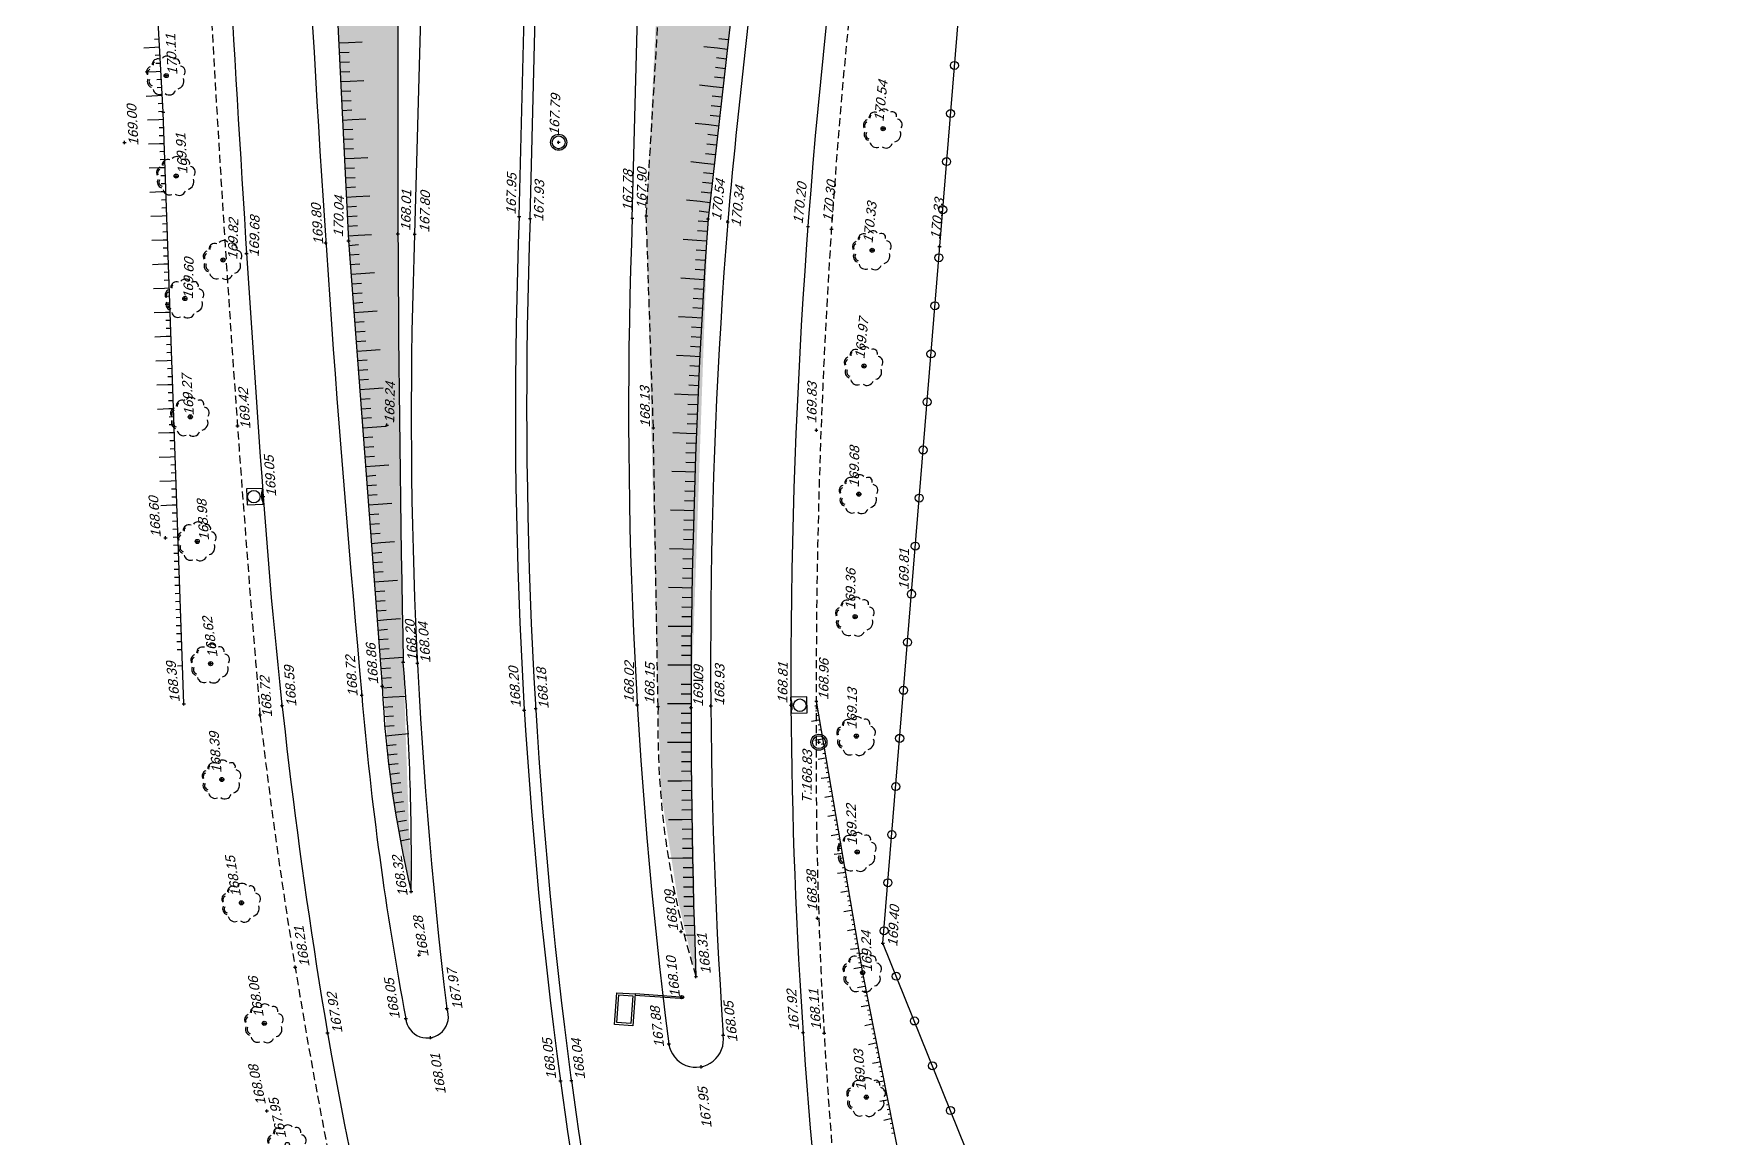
# Model space of a CAD drawing. Header units: metres. Extents: x 1633075 to 1634601, y 8175308 to 8177203.
# Drawn here: x 1634239.1 to 1634344, y 8176495.6 to 8176564.2 of the extents above; entities that cross this region are included whole.
import ezdxf

# ---------------------------------------------------------------- set-up
doc = ezdxf.new("R2010")
doc.units = ezdxf.units.M
doc.header["$LTSCALE"] = 2
doc.header["$PDMODE"] = 2
doc.header["$PDSIZE"] = 0.1
doc.linetypes.add('CACHE', pattern=[0.375, 0.25, -0.125])
doc.linetypes.add('CONTINU', pattern=[0])
for name, color, linetype in [('C15785 - ALLEE', 7, 'CACHE'), ('C15785 - ASSAINIS', 6, 'Continuous'), ('C15785 - BORDURES', 7, 'CONTINU'), ('C15785 - BTALUS', 3, 'CACHE'), ('C15785 - CLOTURES', 3, 'Continuous'), ('C15785 - DBA', 252, 'Continuous'), ('C15785 - HTALUS', 7, 'Continuous'), ('C15785 - MOBILIER', 252, 'Continuous'), ('C15785 - POINT 2D', 7, 'Continuous'), ('C15785 - Talus', 7, 'Continuous'), ('C15785 - VEGET', 3, 'Continuous'), ('C15785 - Z', 7, 'Continuous')]:
    doc.layers.add(name, color=color, linetype=linetype)
doc.styles.get("Standard").update_dxf_attribs({"font": 'arial.ttf'})
pattern_1 = [(49.50002714, (1050220.1279, 8061047.714), (2.730579709, -0.262923501), [0.28575, -3.14325]), (354.50002714, (1050220.128, 8061047.714), (-0.503614682, 2.870353498), [0.2286, -2.5146]), (99.95102714, (1050220.3554, 8061047.692), (2.226974793, 2.607416869), [0.24285, -2.67135]), (45.68422714, (1050220.1345, 8061048.476), (4.060527843, -0.666092696), [0.428625, -4.714875]), (96.13562714, (1050220.473, 8061048.4204), (3.593313698, 3.680167975), [0.364275, -4.007025]), (350.6840271, (1050220.1345, 8061048.476), (3.59331921, 3.680161356), [0.3429, -3.7719]), (20.50002714, (1050220.5139, 8061048.282), (2.260750983, -1.553769387), [0.28575, -3.14325]), (325.50002714, (1050220.5139, 8061048.282), (0.951103664, 2.754624979), [0.2286, -2.5146]), (70.95142714, (1050220.7022, 8061048.1526), (3.21184844, 1.200861798), [0.24285, -2.67135]), (37.00002714, (1050220.1279, 8061047.7139), (0.0573947724, 1.2678730242), [0, -2.48412, 0, -2.5527, 0, -2.524125]), (7.00002714, (1050220.1279, 8061047.7139), (1.0153695058, 1.4939053223), [0, -1.45542, 0, -2.42697, 0, -0.962025]), (327.00002714, (1050219.2783, 8061047.7213), (2.0330316522, -0.103675467), [0, -0.9525, 0, -2.9718, 0, -3.94335]), (317.00002714, (1050218.8973, 8061047.7247), (2.2251812224, 0.3619940787), [0, -1.23825, 0, -1.97358, 0, -2.80035])]

# ---------------------------------------------------------------- blocks, each defined once
blk = doc.blocks.new('ARBN')
blk.add_circle((0, 0), 0.0517)
for centre, radius, start, end in [((-0.088, 0.27), 0.194, 62.9289, 157.9234), ((0.159, 0.288), 0.162, 10.5515, 118.7684), ((-0.381, -0.079), 0.106, 125.5548, 253.3512), ((-0.313, 0.149), 0.141, 102.3806, 218.1519), ((0.33, 0.115), 0.163, 331.4172, 69.7614), ((-0.236, -0.237), 0.15, 182.2997, 276.8338), ((-0.027, -0.335), 0.147, 208.1993, 316.9403), ((0.007, -0.38), 0.0689, 259.4414, 333.9219), ((0.202, -0.304), 0.137, 247.1419, 348.9634), ((0.221, -0.292), 0.104, 254.316, 338.7253), ((0.342, -0.106), 0.104, 287.358, 32.9391), ((0.335, -0.105), 0.151, 294.7172, 29.5061)]:
    blk.add_arc(centre, radius, start, end)
blk = doc.blocks.new('TALH150A')
blk.add_line((0, 0.6), (0, 1.45))
blk = doc.blocks.new('TALH150B')
blk.add_line((0, 0), (0, 0.6))
blk = doc.blocks.new('TALB150A')
blk.add_line((0, -0.6), (0, -1.45))
blk = doc.blocks.new('TALB150B')
blk.add_line((0, 0), (0, -0.6))
blk = doc.blocks.new('R')
blk.add_circle((0, 0, 0), 0.25)
blk = doc.blocks.new('TALH100A')
blk.add_line((0, 0.3), (0, 1))
blk = doc.blocks.new('TALH100B')
blk.add_line((0, 0), (0, 0.3))
blk = doc.blocks.new('TALH050A')
blk.add_line((0, 0.15), (0, 0.5))
blk = doc.blocks.new('TALH050B')
blk.add_line((0, 0), (0, 0.15))
blk = doc.blocks.new('TAMPON')
blk.add_circle((0, 0), 0.5)

msp = doc.modelspace()

# ---------------------------------------------------------------- hatches: boundary and pattern name
at = {"layer": 'C15785 - VEGET'}
h = msp.add_hatch(dxfattribs=at)
h.set_pattern_fill('AR-CONC', color=256, scale=0.015, angle=-0.5, style=0)
h.set_pattern_definition(pattern_1)
h.paths.add_polyline_path([(1634262.55, 8176510.85), (1634261.33, 8176516.88), (1634258.65, 8176551.34), (1634257.14, 8176580.41), (1634261.52, 8176579.15), (1634261.77, 8176572.3), (1634261.72, 8176551.76), (1634262.05, 8176525.11)])
h = msp.add_hatch(dxfattribs=at)
h.set_pattern_fill('AR-CONC', color=256, scale=0.015, angle=-0.5, style=0)
h.set_pattern_definition(pattern_1)
h.paths.add_polyline_path([(1634284.13, 8176579.93), (1634278.43, 8176578.5), (1634277.17, 8176552.88), (1634277.9, 8176522.37), (1634278.08, 8176517.08), (1634279.13, 8176510.39), (1634280.26, 8176505.56), (1634279.95, 8176522.29), (1634281.01, 8176552.69)])

# ---------------------------------------------------------------- linework, layer by layer
at = {"layer": 'C15785 - ALLEE'}
for centre, radius, start, end in [((1635805.32, 8176651.53), 1557.59, 182.82895, 184.7757), ((1634710.3, 8176523.79), 422.56, 173.0908, 180.1481), ((1634605.54, 8176563), 354.8, 186.6589, 194.281), ((1634589.62, 8176519.4), 301.89, 179.3744, 187.8599)]:
    msp.add_arc(centre, radius, start, end, dxfattribs=at)
at = {"layer": 'C15785 - ASSAINIS'}
for p, q in [((1634253.3, 8176535.93), (1634252.3, 8176535.9)), ((1634252.3, 8176535.9), (1634252.34, 8176534.9)), ((1634253.34, 8176534.94), (1634253.3, 8176535.93)), ((1634252.34, 8176534.9), (1634253.34, 8176534.94)), ((1634287.15, 8176522.97), (1634286.15, 8176522.94)), ((1634286.15, 8176522.94), (1634286.18, 8176521.94)), ((1634287.18, 8176521.97), (1634287.15, 8176522.97)), ((1634286.18, 8176521.94), (1634287.18, 8176521.97))]:
    msp.add_line(p, q, dxfattribs=at)
for centre, radius in [((1634271.72, 8176557.46), 0.4), ((1634252.76, 8176535.42), 0.389), ((1634286.72, 8176522.44), 0.389), ((1634287.91, 8176520.14), 0.4)]:
    msp.add_circle(centre, radius, dxfattribs=at)
for centre, start, end in [((1634254.28, 8176535.48), 159.3629, 204.9991), ((1634285.2, 8176522.4), 338.8175, 24.4537)]:
    msp.add_arc(centre, 1.05, start, end, dxfattribs=at)
at = {"layer": 'C15785 - BORDURES'}
for points in [[(1634263.45, 8176579.35), (1634263.12, 8176565.23), (1634262.76, 8176551.75)], [(1634276.3, 8176552.75), (1634276.63, 8176565.29), (1634276.98, 8176578.91)]]:
    msp.add_lwpolyline(points, dxfattribs=at)
for centre, radius, start, end in [((1634773.15, 8176508.1), 492.92, 171.971, 174.8298), ((1634671.05, 8176523.66), 384.89, 172.1375, 180.1827), ((1636197.12, 8176675.02), 1948.79, 182.94286, 184.10767), ((1635401.29, 8176628.08), 1146.63, 182.7873, 185.25473), ((1634588.64, 8176540.82), 312.57, 177.8113, 187.2482), ((1634629.86, 8176525.28), 348.69, 175.5195, 183.8429), ((1634570.95, 8176540.43), 308.4, 177.8965, 186.8641), ((1634605.9, 8176560.77), 353.47, 184.112, 189.5619), ((1634460.49, 8176540.22), 201.75, 184.8775, 190.6438), ((1634625.86, 8176524.78), 339.7, 180.3956, 187.5031), ((1634263.53, 8176503.07), 1.33, 184.5928, 22.3312), ((1634635.27, 8176569.6), 383.92, 190.132, 197.0703), ((1634280.26, 8176501.63), 1.71, 188.4887, 9.2216)]:
    msp.add_arc(centre, radius, start, end, dxfattribs=at)
at = {"layer": 'C15785 - BTALUS'}
msp.add_lwpolyline([(1634277.9, 8176522.37), (1634277.61, 8176539.7), (1634277.17, 8176552.88), (1634278.32, 8176571.95), (1634278.43, 8176578.5)], dxfattribs=at)
msp.add_arc((1634330.51, 8176521.18), 52.62, 178.7088, 197.2713, dxfattribs=at)
at = {"layer": 'C15785 - CLOTURES'}
msp.add_lwpolyline([(1634304.05, 8176432.56), (1634312.46, 8176456.67), (1634291.89, 8176507.64), (1634297.04, 8176570.81), (1634339.66, 8176617.59), (1634369.67, 8176622.78), (1634384.49, 8176625.15), (1634392.75, 8176622.58)], dxfattribs=at)
at = {"layer": 'C15785 - DBA'}
for points in [[(1634269.26, 8176552.84), (1634269.9, 8176578.57)], [(1634269.94, 8176552.71), (1634270.59, 8176578.55)]]:
    msp.add_lwpolyline(points, dxfattribs=at)
for centre, radius, start, end in [((1634579.74, 8176540.72), 310.71, 177.7636, 187.7014), ((1634589.46, 8176541.14), 319.73, 177.9274, 187.5575), ((1634585.55, 8176542.02), 316.65, 187.7932, 193.9574), ((1634589.03, 8176542.43), 319.47, 187.7966, 193.8882)]:
    msp.add_arc(centre, radius, start, end, dxfattribs=at)
at = {"layer": 'C15785 - HTALUS'}
for points in [[(1634248.4, 8176522.52), (1634247.13, 8176559.33), (1634246.15, 8176577, 0.142212), (1634241.83, 8176586.92, 0.115412), (1634217.04, 8176595.23, 0.115412)], [(1634257.14, 8176580.41), (1634257.6, 8176572.77), (1634258.65, 8176551.34), (1634260.74, 8176523.63, 0.04666), (1634262.55, 8176510.85, 0.04666)], [(1634284.13, 8176579.93), (1634283.82, 8176577.5), (1634281.01, 8176552.69, 0.026614), (1634280.26, 8176505.56)]]:
    msp.add_lwpolyline(points, format="xyb", dxfattribs=at)
msp.add_lwpolyline([(1634300.19, 8176475.03), (1634295.69, 8176480.22), (1634290.63, 8176505.8), (1634287.75, 8176522.7)], dxfattribs=at)
at = {"layer": 'C15785 - MOBILIER'}
for p, q in [((1634275.2, 8176502.58), (1634275.34, 8176504.55)), ((1634275.34, 8176504.55), (1634276.47, 8176504.48)), ((1634275.34, 8176502.7), (1634275.46, 8176504.42)), ((1634275.46, 8176504.42), (1634276.33, 8176504.36)), ((1634276.33, 8176504.36), (1634276.21, 8176502.64)), ((1634276.47, 8176504.48), (1634276.33, 8176502.5)), ((1634279.28, 8176504.2), (1634276.46, 8176504.39)), ((1634279.29, 8176504.29), (1634276.47, 8176504.48)), ((1634276.33, 8176502.5), (1634275.2, 8176502.58)), ((1634276.21, 8176502.64), (1634275.34, 8176502.7))]:
    msp.add_line(p, q, dxfattribs=at)
msp.add_circle((1634279.39, 8176504.28), 0.106, dxfattribs=at)
at = {"layer": 'C15785 - POINT 2D'}
for p in [(1634247.31, 8176561.61), (1634247.13, 8176559.33), (1634291.9, 8176558.31), (1634244.72, 8176557.45), (1634271.72, 8176557.46), (1634247.93, 8176555.36), (1634269.26, 8176552.84), (1634269.94, 8176552.71), (1634276.3, 8176552.75), (1634277.17, 8176552.88), (1634281.01, 8176552.69), (1634282.23, 8176552.52), (1634287.23, 8176552.22), (1634288.69, 8176552.06), (1634257.23, 8176551.2), (1634258.65, 8176551.34), (1634261.72, 8176551.76), (1634262.76, 8176551.75), (1634295.41, 8176550.97), (1634250.84, 8176550.14), (1634252.31, 8176550.55), (1634291.22, 8176550.74), (1634248.47, 8176547.74), (1634290.71, 8176543.54), (1634248.81, 8176540.38), (1634251.75, 8176539.82), (1634261.04, 8176539.87), (1634277.61, 8176539.7), (1634287.75, 8176539.55), (1634253.34, 8176535.43), (1634290.39, 8176535.57), (1634247.27, 8176532.86), (1634249.24, 8176532.63), (1634293.68, 8176529.65), (1634290.16, 8176527.95), (1634250.07, 8176525.03), (1634262.05, 8176525.11), (1634262.93, 8176525.06), (1634259.47, 8176523.07), (1634260.74, 8176523.63), (1634287.75, 8176522.7), (1634248.4, 8176522.52), (1634253.14, 8176521.85), (1634254.51, 8176522.42), (1634269.58, 8176522.14), (1634270.29, 8176522.23), (1634276.61, 8176522.47), (1634277.9, 8176522.37), (1634279.95, 8176522.29), (1634281.18, 8176522.4), (1634286.17, 8176522.44), (1634287.91, 8176520.14), (1634290.24, 8176520.52), (1634250.77, 8176517.82), (1634290.29, 8176513.31), (1634251.99, 8176510.15), (1634262.55, 8176510.85), (1634287.82, 8176509.2), (1634279.33, 8176508.36), (1634291.89, 8176507.64), (1634255.33, 8176506.15), (1634263.03, 8176506.9), (1634280.26, 8176505.56), (1634290.63, 8176505.8), (1634279.39, 8176504.28), (1634262.21, 8176502.96), (1634264.76, 8176503.57), (1634253.41, 8176502.65), (1634257.34, 8176502.06), (1634263.75, 8176501.76), (1634281.95, 8176501.91), (1634286.92, 8176502.09), (1634288.23, 8176502.05), (1634278.57, 8176501.38), (1634280.58, 8176499.95), (1634271.83, 8176499.08), (1634272.51, 8176499.09), (1634290.86, 8176498.06), (1634253.57, 8176497.2)]:
    msp.add_point(p, dxfattribs=at)
at = {"layer": 'C15785 - Talus'}
for centre, radius, start, end in [((1635830.08, 8176558.12), 1568.37, 179.23559, 181.2059), ((1634111.57, 8176512.76), 150.99, 359.2738, 4.6907)]:
    msp.add_arc(centre, radius, start, end, dxfattribs=at)

# ---------------------------------------------------------------- block references
at = {"layer": 'C15785 - ASSAINIS', "rotation": 359.5000271160415}
for p in [(1634271.72, 8176557.46), (1634287.91, 8176520.14)]:
    msp.add_blockref('TAMPON', p, dxfattribs=at)
at = {"layer": 'C15785 - CLOTURES'}
for p, rotation in [((1634296.34, 8176562.24), 85.34285998688809), ((1634296.1, 8176559.25), 85.34285998688809), ((1634295.85, 8176556.26), 85.34285998688809), ((1634295.61, 8176553.27), 85.34285998688809), ((1634295.37, 8176550.28), 85.34285998688809), ((1634295.12, 8176547.29), 85.34285998688809), ((1634294.88, 8176544.3), 85.34285998688809), ((1634294.64, 8176541.31), 85.34285998688809), ((1634294.39, 8176538.32), 85.34285998688809), ((1634294.15, 8176535.33), 85.34285998688809), ((1634293.9, 8176532.34), 85.34285998688809), ((1634293.66, 8176529.35), 85.34285998688809), ((1634293.42, 8176526.36), 85.34285998688809), ((1634293.17, 8176523.37), 85.34285998688809), ((1634292.93, 8176520.38), 85.34285998688809), ((1634292.69, 8176517.38), 85.34285998688809), ((1634292.44, 8176514.39), 85.34285998688809), ((1634292.2, 8176511.4), 85.34285998688809), ((1634291.96, 8176508.41), 85.34285998688809), ((1634292.72, 8176505.58), 111.9801258309681), ((1634293.85, 8176502.8), 111.9801258309681), ((1634294.97, 8176500.01), 111.9801258309681), ((1634296.09, 8176497.23), 111.9801258309681)]:
    msp.add_blockref('R', p, dxfattribs=dict(at, rotation=rotation))
at = {"layer": 'C15785 - Talus'}
for name, p, rotation in [('TALH100B', (1634246.88, 8176563.87), 93.19075444740406), ('TALH150B', (1634258.05, 8176563.64), 272.8101975832343), ('TALH150A', (1634258.05, 8176563.64), 272.8101975832343), ('TALB150B', (1634282.27, 8176563.83), 263.531248964563), ('TALH100A', (1634246.91, 8176563.37), 93.19075444740406), ('TALH100B', (1634246.91, 8176563.37), 93.19075444740406), ('TALH100B', (1634246.93, 8176562.87), 93.19075444740406), ('TALH150B', (1634258.08, 8176563.04), 272.8101975832343), ('TALB150A', (1634282.2, 8176563.24), 263.531248964563), ('TALB150B', (1634282.14, 8176562.64), 263.531248964563), ('TALB150B', (1634282.2, 8176563.24), 263.531248964563), ('TALH100A', (1634246.99, 8176561.87), 93.19075444740406), ('TALH100B', (1634246.96, 8176562.37), 93.19075444740406), ('TALH100B', (1634246.99, 8176561.87), 93.19075444740406), ('TALH150B', (1634258.11, 8176562.44), 272.8101975832343), ('TALH150B', (1634258.14, 8176561.84), 272.8101975832343), ('TALB150B', (1634282.07, 8176562.04), 263.531248964563), ('TALH100B', (1634247.02, 8176561.37), 93.19075444740406), ('TALH100B', (1634247.05, 8176560.87), 93.19075444740406), ('TALH150B', (1634258.16, 8176561.24), 272.8101975832343), ('TALH150B', (1634258.19, 8176560.64), 272.8101975832343), ('TALH150A', (1634258.16, 8176561.24), 272.8101975832343), ('TALB150A', (1634281.93, 8176560.85), 263.531248964563), ('TALB150B', (1634281.93, 8176560.85), 263.531248964563), ('TALB150B', (1634282, 8176561.45), 263.531248964563), ('TALH100A', (1634247.07, 8176560.37), 93.19075444740406), ('TALH100B', (1634247.07, 8176560.37), 93.19075444740406), ('TALH100B', (1634247.1, 8176559.87), 93.19075444740406), ('TALH150B', (1634258.22, 8176560.04), 272.8101975832343), ('TALH150B', (1634258.25, 8176559.44), 272.8101975832343), ('TALB150B', (1634281.8, 8176559.66), 263.531248964563), ('TALB150B', (1634281.86, 8176560.26), 263.531248964563), ('TALH100A', (1634247.15, 8176558.87), 91.97681174013806), ('TALH100B', (1634247.13, 8176559.37), 93.19075444740406), ('TALH100B', (1634247.15, 8176558.87), 91.97681174013806), ('TALH150B', (1634258.28, 8176558.84), 272.8101975832343), ('TALH150A', (1634258.28, 8176558.84), 272.8101975832343), ('TALB150A', (1634281.66, 8176558.47), 263.531248964563), ('TALB150B', (1634281.66, 8176558.47), 263.531248964563), ('TALB150B', (1634281.73, 8176559.06), 263.531248964563), ('TALH100A', (1634247.2, 8176557.37), 91.97681174013806), ('TALH100B', (1634247.17, 8176558.37), 91.97681174013806), ('TALH100B', (1634247.18, 8176557.87), 91.97681174013806), ('TALH100B', (1634247.2, 8176557.37), 91.97681174013806), ('TALH150B', (1634258.31, 8176558.25), 272.8101975832343), ('TALH150B', (1634258.34, 8176557.65), 272.8101975832343), ('TALB150B', (1634281.59, 8176557.87), 263.531248964563), ('TALH100B', (1634247.22, 8176556.88), 91.97681174013806), ('TALH100B', (1634247.23, 8176556.38), 91.97681174013806), ('TALH150B', (1634258.37, 8176557.05), 272.8101975832343), ('TALH150B', (1634258.4, 8176556.45), 272.8101975832343), ('TALH150A', (1634258.4, 8176556.45), 272.8101975832343), ('TALB150B', (1634281.46, 8176556.68), 263.531248964563), ('TALB150B', (1634281.53, 8176557.28), 263.531248964563), ('TALH100A', (1634247.25, 8176555.88), 91.97681174013806), ('TALH100B', (1634247.25, 8176555.88), 91.97681174013806), ('TALH100B', (1634247.27, 8176555.38), 91.97681174013806), ('TALH150B', (1634258.43, 8176555.85), 272.8101975832343), ('TALH150B', (1634258.46, 8176555.25), 272.8101975832343), ('TALB150A', (1634281.39, 8176556.08), 263.531248964563), ('TALB150B', (1634281.32, 8176555.49), 263.531248964563), ('TALB150B', (1634281.39, 8176556.08), 263.531248964563), ('TALH100A', (1634247.3, 8176554.38), 91.97681174013806), ('TALH100B', (1634247.29, 8176554.88), 91.97681174013806), ('TALH100B', (1634247.3, 8176554.38), 91.97681174013806), ('TALH150B', (1634258.49, 8176554.65), 272.8101975832343), ('TALB150B', (1634281.19, 8176554.29), 263.531248964563), ('TALB150B', (1634281.26, 8176554.89), 263.531248964563), ('TALH100B', (1634247.32, 8176553.88), 91.97681174013806), ('TALH100B', (1634247.34, 8176553.38), 91.97681174013806), ('TALH150B', (1634258.52, 8176554.05), 272.8101975832343), ('TALH150B', (1634258.55, 8176553.45), 272.8101975832343), ('TALH150A', (1634258.52, 8176554.05), 272.8101975832343), ('TALB150A', (1634281.12, 8176553.7), 263.531248964563), ('TALB150B', (1634281.05, 8176553.1), 263.531248964563), ('TALB150B', (1634281.12, 8176553.7), 263.531248964563), ('TALH100A', (1634247.35, 8176552.88), 91.97681174013806), ('TALH100B', (1634247.35, 8176552.88), 91.97681174013806), ('TALH100B', (1634247.37, 8176552.38), 91.97681174013806), ('TALH150B', (1634258.58, 8176552.85), 272.8101975832343), ('TALH150B', (1634258.61, 8176552.25), 272.8101975832343), ('TALB150B', (1634280.99, 8176552.51), 266.0621892408754), ('TALH100A', (1634247.41, 8176551.38), 91.97681174013806), ('TALH100B', (1634247.39, 8176551.88), 91.97681174013806), ('TALH100B', (1634247.41, 8176551.38), 91.97681174013806), ('TALH150B', (1634258.64, 8176551.65), 272.8101975832343), ('TALH150B', (1634258.67, 8176551.05), 274.3107659345922), ('TALH150A', (1634258.64, 8176551.65), 272.8101975832343), ('TALB150A', (1634280.91, 8176551.31), 266.2173821835039), ('TALB150B', (1634280.91, 8176551.31), 266.2173821835039), ('TALB150B', (1634280.95, 8176551.91), 266.1397857212472), ('TALH100B', (1634247.42, 8176550.88), 91.97681174013806), ('TALH100B', (1634247.44, 8176550.38), 91.97681174013806), ('TALH150B', (1634258.72, 8176550.46), 274.3107659345922), ('TALB150B', (1634280.84, 8176550.11), 266.3725751270157), ('TALB150B', (1634280.87, 8176550.71), 266.2949786600287), ('TALH100A', (1634247.46, 8176549.88), 91.97681174013806), ('TALH100B', (1634247.46, 8176549.88), 91.97681174013806), ('TALH100B', (1634247.48, 8176549.38), 91.97681174013806), ('TALH150B', (1634258.76, 8176549.86), 274.3107659345922), ('TALH150B', (1634258.81, 8176549.26), 274.3107659345922), ('TALH150A', (1634258.81, 8176549.26), 274.3107659345922), ('TALB150A', (1634280.76, 8176548.91), 266.5277680751406), ('TALB150B', (1634280.8, 8176549.51), 266.4501716000639), ('TALH100A', (1634247.51, 8176548.38), 91.97681174013806), ('TALH100B', (1634247.49, 8176548.88), 91.97681174013806), ('TALH100B', (1634247.51, 8176548.38), 91.97681174013806), ('TALH150B', (1634258.85, 8176548.66), 274.3107659345922), ('TALH150B', (1634258.9, 8176548.06), 274.3107659345922), ('TALB150B', (1634280.73, 8176548.31), 266.6053645481635), ('TALB150B', (1634280.76, 8176548.91), 266.5277680751406), ('TALH100A', (1634247.56, 8176546.88), 91.97681174013806), ('TALH100B', (1634247.53, 8176547.88), 91.97681174013806), ('TALH100B', (1634247.54, 8176547.38), 91.97681174013806), ('TALH100B', (1634247.56, 8176546.88), 91.97681174013806), ('TALH150B', (1634258.94, 8176547.46), 274.3107659345922), ('TALH150B', (1634258.99, 8176546.87), 274.3107659345922), ('TALH150A', (1634258.99, 8176546.87), 274.3107659345922), ('TALB150B', (1634280.66, 8176547.12), 266.7605574878147), ('TALB150B', (1634280.69, 8176547.71), 266.6829610180901), ('TALH100B', (1634247.58, 8176546.38), 91.97681174013806), ('TALH100B', (1634247.6, 8176545.88), 91.97681174013806), ('TALH150B', (1634259.03, 8176546.27), 274.3107659345922), ('TALB150A', (1634280.62, 8176546.52), 266.838153956277), ('TALB150B', (1634280.59, 8176545.92), 266.9157504325328), ('TALB150B', (1634280.62, 8176546.52), 266.838153956277), ('TALH100A', (1634247.61, 8176545.38), 91.97681174013806), ('TALH100B', (1634247.61, 8176545.38), 91.97681174013806), ('TALH100B', (1634247.63, 8176544.88), 91.97681174013806), ('TALH150B', (1634259.08, 8176545.67), 274.3107659345922), ('TALH150B', (1634259.12, 8176545.07), 274.3107659345922), ('TALB150B', (1634280.56, 8176545.32), 266.9933469094774), ('TALH100A', (1634247.67, 8176543.88), 91.97681174013806), ('TALH100B', (1634247.65, 8176544.38), 91.97681174013806), ('TALH100B', (1634247.67, 8176543.88), 91.97681174013806), ('TALH150B', (1634259.17, 8176544.47), 274.3107659345922), ('TALH150B', (1634259.21, 8176543.88), 274.3107659345922), ('TALH150A', (1634259.17, 8176544.47), 274.3107659345922), ('TALB150A', (1634280.5, 8176544.12), 267.1485398488623), ('TALB150B', (1634280.5, 8176544.12), 267.1485398488623), ('TALB150B', (1634280.53, 8176544.72), 267.0709433696558), ('TALH100B', (1634247.68, 8176543.38), 91.97681174013806), ('TALH100B', (1634247.7, 8176542.88), 91.97681174013806), ('TALH150B', (1634259.26, 8176543.28), 274.3107659345922), ('TALH150B', (1634259.3, 8176542.68), 274.3107659345922), ('TALB150B', (1634280.44, 8176542.92), 267.3037327833674), ('TALB150B', (1634280.47, 8176543.52), 267.2261363188214), ('TALH100A', (1634247.72, 8176542.38), 91.97681174013806), ('TALH100B', (1634247.72, 8176542.38), 91.97681174013806), ('TALH100B', (1634247.73, 8176541.88), 91.97681174013806), ('TALH150B', (1634259.35, 8176542.08), 274.3107659345922), ('TALH150A', (1634259.35, 8176542.08), 274.3107659345922), ('TALB150A', (1634280.38, 8176541.72), 267.4589257269698), ('TALB150B', (1634280.38, 8176541.72), 267.4589257269698), ('TALB150B', (1634280.41, 8176542.32), 267.3813292541918), ('TALH100A', (1634247.77, 8176540.88), 91.97681174013806), ('TALH100B', (1634247.75, 8176541.38), 91.97681174013806), ('TALH100B', (1634247.77, 8176540.88), 91.97681174013806), ('TALH150B', (1634259.39, 8176541.48), 274.3107659345922), ('TALH150B', (1634259.44, 8176540.88), 274.3107659345922), ('TALB150B', (1634280.36, 8176541.12), 267.5365222106685), ('TALH100B', (1634247.79, 8176540.38), 91.97681174013806), ('TALH100B', (1634247.8, 8176539.89), 91.97681174013806), ('TALH150B', (1634259.48, 8176540.29), 274.3107659345922), ('TALH150B', (1634259.53, 8176539.69), 274.3107659345922), ('TALH150A', (1634259.53, 8176539.69), 274.3107659345922), ('TALB150B', (1634280.31, 8176539.92), 267.6917151446335), ('TALB150B', (1634280.33, 8176540.52), 267.6141186697939), ('TALH100A', (1634247.82, 8176539.39), 91.97681174013806), ('TALH100B', (1634247.82, 8176539.39), 91.97681174013806), ('TALH100B', (1634247.84, 8176538.89), 91.97681174013806), ('TALH150B', (1634259.57, 8176539.09), 274.3107659345922), ('TALH150B', (1634259.62, 8176538.49), 274.3107659345922), ('TALB150A', (1634280.28, 8176539.32), 267.7693116153212), ('TALB150B', (1634280.26, 8176538.73), 267.8469080929162), ('TALB150B', (1634280.28, 8176539.32), 267.7693116153212), ('TALH100A', (1634247.87, 8176537.89), 91.97681174013806), ('TALH100B', (1634247.85, 8176538.39), 91.97681174013806), ('TALH100B', (1634247.87, 8176537.89), 91.97681174013806), ('TALH150B', (1634259.66, 8176537.89), 274.3107659345922), ('TALB150B', (1634280.22, 8176537.53), 268.0021010280767), ('TALB150B', (1634280.24, 8176538.13), 267.9245045557), ('TALH100B', (1634247.89, 8176537.39), 91.97681174013806), ('TALH100B', (1634247.91, 8176536.89), 91.97681174013806), ('TALH100B', (1634247.92, 8176536.39), 91.97681174013806), ('TALH150B', (1634259.71, 8176537.29), 274.3107659345922), ('TALH150B', (1634259.75, 8176536.7), 274.3107659345922), ('TALH150A', (1634259.71, 8176537.29), 274.3107659345922), ('TALB150A', (1634280.2, 8176536.93), 268.0796975056844), ('TALB150B', (1634280.2, 8176536.93), 268.0796975056844), ('TALH100A', (1634247.92, 8176536.39), 91.97681174013806), ('TALH100B', (1634247.94, 8176535.89), 91.97681174013806), ('TALH100B', (1634247.96, 8176535.39), 91.97681174013806), ('TALH150B', (1634259.8, 8176536.1), 274.3107659345922), ('TALH150B', (1634259.84, 8176535.5), 274.3107659345922), ('TALB150B', (1634280.16, 8176535.73), 268.2348904423857), ('TALB150B', (1634280.18, 8176536.33), 268.157293969084), ('TALH100A', (1634247.98, 8176534.89), 91.97681174013806), ('TALH100B', (1634247.98, 8176534.89), 91.97681174013806), ('TALH100B', (1634247.99, 8176534.39), 91.97681174013806), ('TALH150B', (1634259.89, 8176534.9), 274.3107659345922), ('TALH150B', (1634259.93, 8176534.3), 274.3107659345922), ('TALH150A', (1634259.89, 8176534.9), 274.3107659345922), ('TALB150A', (1634280.12, 8176534.53), 268.3900833860757), ('TALB150B', (1634280.12, 8176534.53), 268.3900833860757), ('TALB150B', (1634280.14, 8176535.13), 268.3124869211492), ('TALH100B', (1634248.01, 8176533.89), 91.97681174013806), ('TALH100B', (1634248.03, 8176533.39), 91.97681174013806), ('TALH150B', (1634259.98, 8176533.7), 274.3107659345922), ('TALB150B', (1634280.09, 8176533.33), 268.5452763386739), ('TALB150B', (1634280.11, 8176533.93), 268.4676798609901), ('TALH100B', (1634248.04, 8176532.89), 91.97681174013806), ('TALH100B', (1634248.06, 8176532.39), 91.97681174013806), ('TALH150B', (1634260.02, 8176533.11), 274.3107659345922), ('TALH150B', (1634260.07, 8176532.51), 274.3107659345922), ('TALH150A', (1634260.07, 8176532.51), 274.3107659345922), ('TALB150B', (1634280.08, 8176532.73), 268.622872804259), ('TALH100B', (1634248.08, 8176531.89), 91.97681174013806), ('TALH100B', (1634248.1, 8176531.39), 91.97681174013806), ('TALH150B', (1634260.12, 8176531.91), 274.3107659345922), ('TALH150B', (1634260.16, 8176531.31), 274.3107659345922), ('TALB150A', (1634280.06, 8176532.13), 268.700469278657), ('TALB150B', (1634280.05, 8176531.53), 268.7780657453171), ('TALB150B', (1634280.06, 8176532.13), 268.700469278657), ('TALH100B', (1634248.11, 8176530.89), 91.97681174013806), ('TALH100B', (1634248.13, 8176530.39), 91.97681174013806), ('TALH150B', (1634260.21, 8176530.71), 274.3107659345922), ('TALH150B', (1634260.25, 8176530.11), 274.3107659345922), ('TALH150A', (1634260.25, 8176530.11), 274.3107659345922), ('TALB150B', (1634280.02, 8176530.33), 268.9332586854413), ('TALB150B', (1634280.04, 8176530.93), 268.8556622241955), ('TALH100B', (1634248.15, 8176529.89), 91.97681174013806), ('TALH100B', (1634248.17, 8176529.39), 91.97681174013806), ('TALH150B', (1634260.3, 8176529.52), 274.3107659345922), ('TALB150A', (1634280.01, 8176529.73), 269.0108551646657), ('TALB150B', (1634280, 8176529.13), 269.0884516307765), ('TALB150B', (1634280.01, 8176529.73), 269.0108551646657), ('TALH100B', (1634248.18, 8176528.89), 91.97681174013806), ('TALH100B', (1634248.2, 8176528.39), 91.97681174013806), ('TALH150B', (1634260.34, 8176528.92), 274.3107659345922), ('TALH150B', (1634260.39, 8176528.32), 274.3107659345922), ('TALB150B', (1634279.99, 8176528.53), 269.1660481060206), ('TALH100B', (1634248.22, 8176527.89), 91.97681174013806), ('TALH100B', (1634248.23, 8176527.39), 91.97681174013806), ('TALH150B', (1634260.43, 8176527.72), 274.3107659345922), ('TALH150B', (1634260.48, 8176527.12), 274.3107659345922), ('TALH150A', (1634260.43, 8176527.72), 274.3107659345922), ('TALB150A', (1634279.98, 8176527.33), 269.3212410521588), ('TALB150B', (1634279.98, 8176527.33), 269.3212410521588), ('TALB150B', (1634279.99, 8176527.93), 269.2436445719128), ('TALH100B', (1634248.25, 8176526.89), 91.97681174013806), ('TALH100B', (1634248.27, 8176526.39), 91.97681174013806), ('TALH100B', (1634248.29, 8176525.89), 91.97681174013806), ('TALH150B', (1634260.52, 8176526.52), 274.3107659345922), ('TALH150B', (1634260.57, 8176525.93), 274.3107659345922), ('TALB150B', (1634279.97, 8176526.73), 269.39883751428), ('TALB150B', (1634279.97, 8176526.13), 269.4764339940384), ('TALH100B', (1634248.32, 8176524.89), 91.97681174013806), ('TALH150B', (1634260.61, 8176525.33), 274.3107659345922), ('TALH150A', (1634260.61, 8176525.33), 274.3107659345922), ('TALB150A', (1634279.96, 8176524.93), 269.6316269374175), ('TALB150B', (1634279.96, 8176525.53), 269.5540304613215), ('TALB150B', (1634279.96, 8176524.93), 269.6316269374175), ('TALH150B', (1634260.66, 8176524.73), 274.3107659345922), ('TALH150B', (1634260.7, 8176524.13), 274.3107659345922), ('TALB150B', (1634280.7, 8176523.98), 269.70922340498), ('TALH150B', (1634260.74, 8176523.53), 272.7964908528895), ('TALH150B', (1634260.78, 8176522.93), 273.2922991322097), ('TALH150A', (1634260.78, 8176522.93), 273.2922991322097), ('TALB150B', (1634279.95, 8176523.73), 269.7868198726513), ('TALB150B', (1634279.95, 8176523.13), 269.8644163496115), ('TALH150B', (1634260.81, 8176522.33), 273.7881074050279), ('TALH150B', (1634260.85, 8176521.74), 274.2839156822585), ('TALB150A', (1634279.95, 8176522.53), 269.9420128179605), ('TALB150B', (1634279.95, 8176522.53), 269.9420128179605), ('TALB150B', (1634279.95, 8176521.93), 270.0196092867291), ('TALH050B', (1634287.8, 8176522.4), 99.6637247653548), ('TALH050B', (1634287.85, 8176522.1), 99.6637247653548), ('TALH050B', (1634287.9, 8176521.81), 99.6637247653548), ('TALH150B', (1634260.9, 8176521.14), 274.779723962452), ('TALH150A', (1634260.95, 8176520.54), 275.2755322414747), ('TALB150B', (1634279.95, 8176521.33), 270.0972057647488), ('TALB150B', (1634279.95, 8176520.73), 270.174802234334), ('TALH050A', (1634287.95, 8176521.51), 99.6637247653548), ('TALH050B', (1634287.95, 8176521.51), 99.6637247653548), ('TALH050B', (1634288, 8176521.22), 99.6637247653548), ('TALH050B', (1634288.05, 8176520.92), 99.6637247653548), ('TALH150B', (1634260.95, 8176520.54), 275.2755322414747), ('TALH150B', (1634261.01, 8176519.94), 275.7713405248272), ('TALB150A', (1634279.95, 8176520.13), 270.2523987042997), ('TALB150B', (1634279.95, 8176520.13), 270.2523987042997), ('TALH050A', (1634288.15, 8176520.33), 99.6637247653548), ('TALH050B', (1634288.1, 8176520.62), 99.6637247653548), ('TALH050B', (1634288.15, 8176520.33), 99.6637247653548), ('TALH050B', (1634288.2, 8176520.03), 99.6637247653548), ('TALH050B', (1634288.25, 8176519.74), 99.6637247653548), ('TALH150B', (1634261.08, 8176519.35), 276.2671487959909), ('TALH150B', (1634261.14, 8176518.75), 276.7629570700125), ('TALB150B', (1634279.96, 8176519.53), 270.3299951837884), ('TALB150B', (1634279.96, 8176518.93), 270.407591654796), ('TALH050A', (1634288.35, 8176519.15), 99.6637247653548), ('TALH050B', (1634288.3, 8176519.44), 99.6637247653548), ('TALH050B', (1634288.35, 8176519.15), 99.6637247653548), ('TALH050B', (1634288.4, 8176518.85), 99.6637247653548), ('TALH050B', (1634288.45, 8176518.55), 99.6637247653548), ('TALH150B', (1634261.22, 8176518.15), 277.258765355237), ('TALH150B', (1634261.3, 8176517.56), 277.754573628928), ('TALB150A', (1634279.97, 8176517.73), 270.5627845939308), ('TALB150B', (1634279.96, 8176518.33), 270.4851881261659), ('TALB150B', (1634279.97, 8176517.73), 270.5627845939308), ('TALH050A', (1634288.55, 8176517.96), 99.6637247653548), ('TALH050B', (1634288.5, 8176518.26), 99.6637247653548), ('TALH050B', (1634288.55, 8176517.96), 99.6637247653548), ('TALH050B', (1634288.6, 8176517.67), 99.6637247653548), ('TALH150B', (1634261.38, 8176516.97), 278.2503818999907), ('TALH150B', (1634261.47, 8176516.37), 278.7461901804602), ('TALB150B', (1634279.98, 8176517.13), 270.6403810665665), ('TALB150B', (1634279.98, 8176516.53), 270.7179775402641), ('TALH050A', (1634288.76, 8176516.78), 99.6637247653548), ('TALH050B', (1634288.66, 8176517.37), 99.6637247653548), ('TALH050B', (1634288.71, 8176517.08), 99.6637247653548), ('TALH050B', (1634288.76, 8176516.78), 99.6637247653548), ('TALH050B', (1634288.81, 8176516.48), 99.6637247653548), ('TALH150B', (1634261.56, 8176515.78), 279.2419984579283), ('TALB150B', (1634279.99, 8176515.93), 270.7955740092906), ('TALH050A', (1634288.96, 8176515.6), 99.6637247653548), ('TALH050B', (1634288.86, 8176516.19), 99.6637247653548), ('TALH050B', (1634288.91, 8176515.89), 99.6637247653548), ('TALH050B', (1634288.96, 8176515.6), 99.6637247653548), ('TALH150B', (1634261.66, 8176515.19), 279.7378067338345), ('TALH150B', (1634261.76, 8176514.6), 280.233615014339), ('TALB150A', (1634280, 8176515.33), 270.8731704839358), ('TALB150B', (1634280, 8176515.33), 270.8731704839358), ('TALB150B', (1634280.01, 8176514.73), 270.9507669457446), ('TALH050A', (1634289.16, 8176514.41), 99.6637247653548), ('TALH050B', (1634289.01, 8176515.3), 99.6637247653548), ('TALH050B', (1634289.06, 8176515.01), 99.6637247653548), ('TALH050B', (1634289.11, 8176514.71), 99.6637247653548), ('TALH050B', (1634289.16, 8176514.41), 99.6637247653548), ('TALH150B', (1634261.87, 8176514.01), 280.729423292176), ('TALB150B', (1634280.02, 8176514.13), 271.0283634169584), ('TALB150B', (1634280.03, 8176513.53), 271.1059598941835), ('TALH050B', (1634289.21, 8176514.12), 99.6637247653548), ('TALH050B', (1634289.26, 8176513.82), 99.6637247653548), ('TALH050B', (1634289.31, 8176513.53), 99.6637247653548), ('TALB150A', (1634280.04, 8176512.93), 271.1835563576853), ('TALB150B', (1634280.04, 8176512.93), 271.1835563576853), ('TALB150B', (1634280.06, 8176512.33), 271.2611528307028), ('TALH050A', (1634289.36, 8176513.23), 99.6637247653548), ('TALH050B', (1634289.36, 8176513.23), 99.6637247653548), ('TALH050B', (1634289.41, 8176512.94), 99.6637247653548), ('TALH050B', (1634289.46, 8176512.64), 99.6637247653548), ('TALH050B', (1634289.51, 8176512.34), 99.6637247653548), ('TALB150B', (1634280.07, 8176511.73), 271.338749310104), ('TALH050A', (1634289.56, 8176512.05), 99.6637247653548), ('TALH050B', (1634289.56, 8176512.05), 99.6637247653548), ('TALH050B', (1634289.61, 8176511.75), 99.6637247653548), ('TALH050B', (1634289.66, 8176511.46), 99.6637247653548), ('TALB150B', (1634280.08, 8176511.13), 271.4163457757703), ('TALB150B', (1634280.1, 8176510.53), 271.493942251206), ('TALH050A', (1634289.76, 8176510.87), 99.6637247653548), ('TALH050B', (1634289.71, 8176511.16), 99.6637247653548), ('TALH050B', (1634289.76, 8176510.87), 99.6637247653548), ('TALH050B', (1634289.81, 8176510.57), 99.6637247653548), ('TALH050B', (1634289.86, 8176510.27), 99.6637247653548), ('TALB150B', (1634280.11, 8176509.93), 271.5715387187514), ('TALB150B', (1634280.13, 8176509.33), 271.6491351992383), ('TALH050A', (1634289.96, 8176509.68), 99.6637247653548), ('TALH050B', (1634289.91, 8176509.98), 99.6637247653548), ('TALH050B', (1634289.96, 8176509.68), 99.6637247653548), ('TALH050B', (1634290.01, 8176509.39), 99.6637247653548), ('TALB150B', (1634280.15, 8176508.73), 271.726731663106), ('TALB150B', (1634280.17, 8176508.13), 271.8043281327642), ('TALH050A', (1634290.17, 8176508.5), 99.6637247653548), ('TALH050B', (1634290.07, 8176509.09), 99.6637247653548), ('TALH050B', (1634290.12, 8176508.8), 99.6637247653548), ('TALH050B', (1634290.17, 8176508.5), 99.6637247653548), ('TALH050B', (1634290.22, 8176508.2), 99.6637247653548), ('TALH050A', (1634290.37, 8176507.32), 99.6637247653548), ('TALH050B', (1634290.27, 8176507.91), 99.6637247653548), ('TALH050B', (1634290.32, 8176507.61), 99.6637247653548), ('TALH050B', (1634290.37, 8176507.32), 99.6637247653548), ('TALH050B', (1634290.42, 8176507.02), 99.6637247653548), ('TALH050A', (1634290.57, 8176506.13), 99.6637247653548), ('TALH050B', (1634290.47, 8176506.73), 99.6637247653548), ('TALH050B', (1634290.52, 8176506.43), 99.6637247653548), ('TALH050B', (1634290.57, 8176506.13), 99.6637247653548), ('TALH050A', (1634290.79, 8176504.95), 101.2041577893593), ('TALH050B', (1634290.62, 8176505.84), 99.6637247653548), ('TALH050B', (1634290.68, 8176505.54), 101.2041577893593), ('TALH050B', (1634290.73, 8176505.25), 101.2041577893593), ('TALH050B', (1634290.79, 8176504.95), 101.2041577893593), ('TALH050B', (1634290.85, 8176504.66), 101.2041577893593), ('TALH050B', (1634290.91, 8176504.37), 101.2041577893593), ('TALH050B', (1634290.97, 8176504.07), 101.2041577893593), ('TALH050A', (1634291.03, 8176503.78), 101.2041577893593), ('TALH050B', (1634291.03, 8176503.78), 101.2041577893593), ('TALH050B', (1634291.08, 8176503.48), 101.2041577893593), ('TALH050B', (1634291.14, 8176503.19), 101.2041577893593), ('TALH050B', (1634291.2, 8176502.89), 101.2041577893593), ('TALH050A', (1634291.26, 8176502.6), 101.2041577893593), ('TALH050B', (1634291.26, 8176502.6), 101.2041577893593), ('TALH050B', (1634291.32, 8176502.31), 101.2041577893593), ('TALH050B', (1634291.38, 8176502.01), 101.2041577893593), ('TALH050A', (1634291.49, 8176501.42), 101.2041577893593), ('TALH050B', (1634291.43, 8176501.72), 101.2041577893593), ('TALH050B', (1634291.49, 8176501.42), 101.2041577893593), ('TALH050B', (1634291.55, 8176501.13), 101.2041577893593), ('TALH050B', (1634291.61, 8176500.83), 101.2041577893593), ('TALH050A', (1634291.73, 8176500.25), 101.2041577893593), ('TALH050B', (1634291.67, 8176500.54), 101.2041577893593), ('TALH050B', (1634291.73, 8176500.25), 101.2041577893593), ('TALH050B', (1634291.78, 8176499.95), 101.2041577893593), ('TALH050A', (1634291.96, 8176499.07), 101.2041577893593), ('TALH050B', (1634291.84, 8176499.66), 101.2041577893593), ('TALH050B', (1634291.9, 8176499.36), 101.2041577893593), ('TALH050B', (1634291.96, 8176499.07), 101.2041577893593), ('TALH050B', (1634292.02, 8176498.77), 101.2041577893593), ('TALH050A', (1634292.19, 8176497.89), 101.2041577893593), ('TALH050B', (1634292.08, 8176498.48), 101.2041577893593), ('TALH050B', (1634292.13, 8176498.19), 101.2041577893593), ('TALH050B', (1634292.19, 8176497.89), 101.2041577893593), ('TALH050B', (1634292.25, 8176497.6), 101.2041577893593), ('TALH050A', (1634292.43, 8176496.71), 101.2041577893593), ('TALH050B', (1634292.31, 8176497.3), 101.2041577893593), ('TALH050B', (1634292.37, 8176497.01), 101.2041577893593), ('TALH050B', (1634292.43, 8176496.71), 101.2041577893593), ('TALH050B', (1634292.48, 8176496.42), 101.2041577893593), ('TALH050B', (1634292.54, 8176496.13), 101.2041577893593), ('TALH050B', (1634292.6, 8176495.83), 101.2041577893593)]:
    msp.add_blockref(name, p, dxfattribs=dict(at, rotation=rotation))
at = {"layer": 'C15785 - VEGET', "xscale": 2.50000000002949, "yscale": 2.50000000002949, "zscale": 2.50000000002949, "rotation": 222.0369205983907}
for p in [(1634247.31, 8176561.61), (1634291.9, 8176558.31), (1634247.93, 8176555.36), (1634291.22, 8176550.74), (1634250.84, 8176550.14), (1634248.47, 8176547.74), (1634290.71, 8176543.54), (1634248.81, 8176540.38), (1634290.39, 8176535.57), (1634249.24, 8176532.63), (1634290.16, 8176527.95), (1634250.07, 8176525.03), (1634290.24, 8176520.52), (1634250.77, 8176517.82), (1634290.29, 8176513.31), (1634251.99, 8176510.15), (1634290.63, 8176505.8), (1634253.41, 8176502.65), (1634290.86, 8176498.06), (1634254.84, 8176495.12)]:
    msp.add_blockref('ARBN', p, dxfattribs=at)

# ---------------------------------------------------------------- texts
at = {"layer": 'C15785 - Z', "oblique": 18}
for s, rotation, p in [(' 170.11', 453.1649, (1634248.02, 8176561.42, 170.11)), (' 167.79', 447.6716, (1634271.72, 8176557.64, 167.79)), (' 170.54', 444.0572, (1634291.9, 8176558.49, 170.54)), (' 169.00', 453.1649, (1634245.6, 8176557.02, 169)), (' 169.91', 453.1649, (1634248.65, 8176555.25, 169.91)), (' 167.95', 448.6819, (1634269.04, 8176552.72, 167.95)), (' 167.78', 449.41, (1634276.3, 8176552.93, 167.78)), (' 167.90', 449.41, (1634277.17, 8176553.06, 167.9)), (' 170.54', 444.0572, (1634281.79, 8176552.33, 170.53)), (' 168.01', 448.6819, (1634262.49, 8176551.7, 168)), (' 167.80', 448.6819, (1634263.66, 8176551.6, 167.8)), (' 167.93', 448.6819, (1634270.76, 8176552.28, 167.93)), (' 170.34', 444.0572, (1634283, 8176551.93, 170.34)), (' 170.20', 444.0572, (1634286.87, 8176552.12, 170.2)), (' 170.30', 444.0572, (1634288.7, 8176552.24, 170.3)), (' 169.80', 453.7622, (1634257.1, 8176550.86, 169.8)), (' 170.04', 448.6819, (1634258.3, 8176551.31, 170.04)), (' 170.33', 444.0572, (1634291.22, 8176550.92, 170.33)), (' 170.33', 444.0572, (1634295.41, 8176551.15, 170.33)), (' 169.82', 448.6819, (1634251.73, 8176549.91, 169.82)), (' 169.68', 448.6819, (1634253.06, 8176550.08, 169.68)), (' 169.60', 448.6819, (1634248.96, 8176547.46, 169.6)), (' 169.97', 444.0572, (1634290.71, 8176543.72, 169.97)), (' 169.27', 453.7622, (1634249.05, 8176540.24, 169.26)), (' 169.42', 453.7622, (1634252.57, 8176539.39, 169.42)), (' 168.24', 448.6819, (1634261.48, 8176539.73, 168.24)), (' 168.13', 450.7678, (1634277.41, 8176539.48, 168.13)), (' 169.83', 449.4132, (1634287.75, 8176539.73, 169.83)), (' 169.68', 449.4132, (1634290.39, 8176535.75, 169.68)), (' 169.05', 453.7622, (1634254.17, 8176535.19, 169.05)), (' 168.60', 453.7622, (1634246.99, 8176532.65, 168.59)), (' 168.98', 453.7622, (1634249.99, 8176532.46, 168.98)), (' 169.81', 449.4132, (1634293.48, 8176529.38, 169.81)), (' 169.36', 449.4132, (1634290.16, 8176528.13, 169.36)), (' 168.62', 458.3822, (1634250.55, 8176525.21, 168.62)), (' 168.20', 454.0424, (1634262.95, 8176524.96, 168.2)), (' 168.04', 454.0424, (1634263.77, 8176524.83, 168.04)), (' 168.86', 454.0424, (1634260.52, 8176523.51, 168.86)), (' 168.39', 456.1512, (1634248.19, 8176522.4, 168.39)), (' 168.59', 454.0424, (1634255.43, 8176522.12, 168.59)), (' 168.72', 454.0424, (1634259.24, 8176522.75, 168.72)), (' 168.20', 454.0424, (1634269.39, 8176522.06, 168.19)), (' 168.18', 454.0424, (1634271.12, 8176521.99, 168.18)), (' 168.02', 449.4132, (1634276.38, 8176522.35, 168.02)), (' 168.15', 449.4132, (1634277.67, 8176522.25, 168.15)), (' 169.09', 449.4132, (1634280.69, 8176522.11, 169.09)), (' 168.93', 449.4132, (1634282.01, 8176522.17, 168.93)), (' 168.81', 449.4132, (1634285.94, 8176522.31, 168.81)), (' 168.96', 449.4132, (1634288.49, 8176522.52, 168.96)), (' 168.72', 454.0424, (1634253.92, 8176521.46, 168.72)), (' 169.13', 449.4132, (1634290.25, 8176520.7, 169.13)), (' 168.39', 454.0424, (1634250.77, 8176518, 168.38)), (' T:168.83', 449.4132, (1634287.45, 8176516.09, 168.82)), (' 169.22', 451.9016, (1634290.29, 8176513.49, 169.22)), (' 168.15', 458.9004, (1634252, 8176510.33, 168.15)), (' 168.32', 458.9004, (1634262.38, 8176510.35, 168.32)), (' 168.38', 451.9016, (1634287.82, 8176509.38, 168.38)), (' 168.09', 456.3847, (1634279.19, 8176508.18, 168.09)), (' 168.28', 458.9004, (1634263.68, 8176506.59, 168.28)), (' 169.40', 447.0884, (1634292.77, 8176507.17, 169.4)), (' 168.21', 458.9004, (1634256.27, 8176505.97, 168.21)), (' 168.31', 456.3847, (1634281.22, 8176505.5, 168.31)), (' 169.24', 451.9016, (1634291.22, 8176505.61, 169.24)), (' 167.97', 458.9004, (1634265.79, 8176503.32, 167.97)), (' 168.10', 456.3847, (1634279.3, 8176504.06, 168.1)), (' 168.06', 458.9004, (1634253.42, 8176502.83, 168.06)), (' 168.05', 458.9004, (1634261.89, 8176502.71, 168.05)), (' 167.92', 458.9004, (1634258.32, 8176501.84, 167.92)), (' 168.05', 456.3847, (1634282.88, 8176501.26, 168.05)), (' 167.92', 454.3335, (1634286.7, 8176501.97, 167.92)), (' 168.11', 454.3335, (1634288.07, 8176502.01, 168.11)), (' 167.88', 456.3847, (1634278.31, 8176500.94, 167.88)), (' 168.05', 456.3847, (1634271.6, 8176498.96, 168.05)), (' 168.01', 458.9004, (1634264.75, 8176498.04, 168.01)), (' 168.04', 456.3847, (1634273.4, 8176498.94, 168.04)), (' 169.03', 454.3335, (1634290.86, 8176498.24, 169.03)), (' 168.08', 461.822, (1634253.57, 8176497.38, 168.08)), (' 167.95', 456.3847, (1634281.27, 8176495.92, 167.95)), (' 167.95', 461.822, (1634254.84, 8176495.3, 167.94))]:
    msp.add_text(s, height=0.6, rotation=rotation, dxfattribs=at).set_placement(p)

doc.saveas('drawing.dxf')
